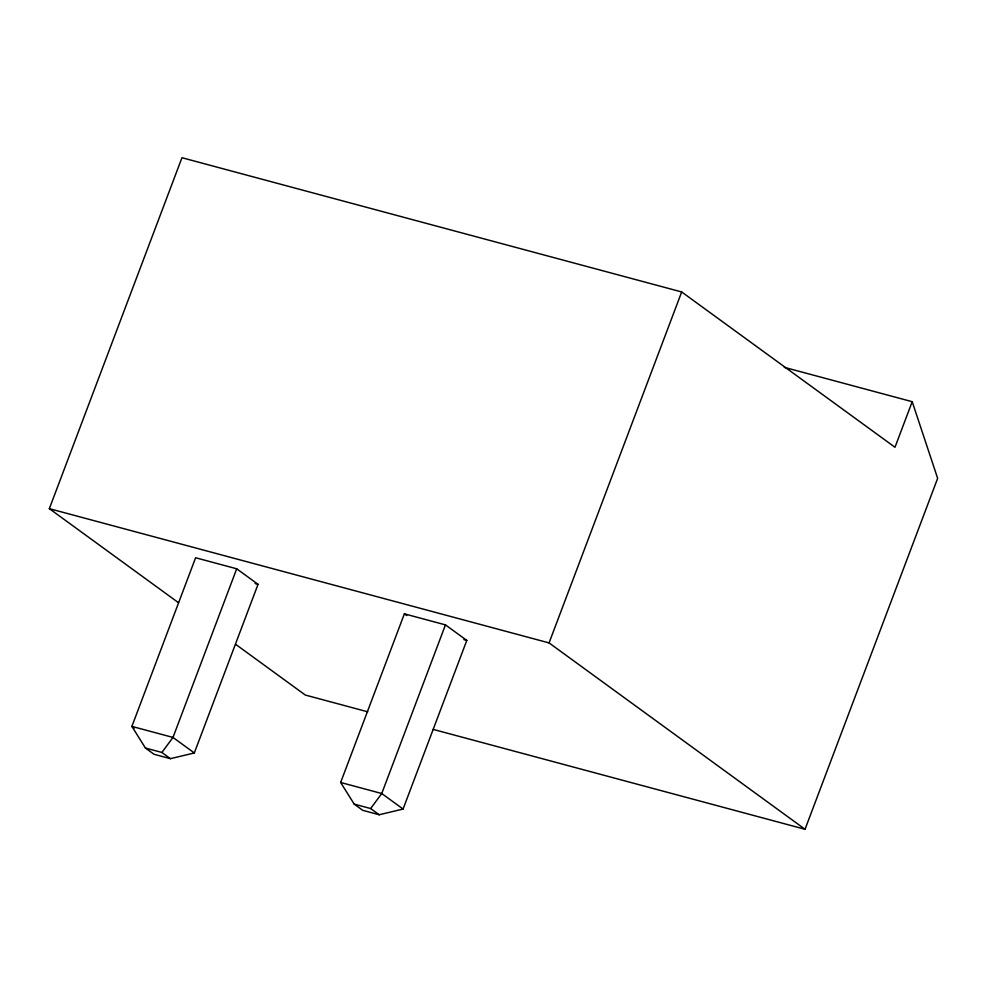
<?xml version="1.0" encoding="UTF-8"?>
<svg xmlns="http://www.w3.org/2000/svg" width="987" height="987" viewBox="0 0 987 987"><rect width="100%" height="100%" fill="white"/><g stroke="black" fill="none" stroke-linecap="round" stroke-linejoin="round"><path stroke-width="1.48" d="M178.573 602.761L49.35 508.663L181.966 157.723L681.684 291.955L894.987 447.271L912.21 401.697L784.307 367.337M236.707 568.796L172.984 737.437L161.893 752.452L145.447 748.047L131.888 726.395L195.611 557.754L236.707 568.796L258.039 584.329L194.316 752.97L170.418 758.67L153.984 754.253L145.447 748.047M340.651 782.481L404.374 613.84L445.47 624.882L466.802 640.415L403.078 809.044L379.181 814.756L362.747 810.339L354.21 804.121L340.651 782.481L381.747 793.523L403.078 809.044M445.47 624.882L381.747 793.523L370.656 808.538L354.21 804.121M912.21 401.697L937.65 478.337L805.034 829.277L549.068 642.907L681.684 291.955M49.35 508.663L549.068 642.907M255.102 583.539L258.039 584.329M463.865 639.625L466.802 640.415M367.781 711.824L305.316 695.045L235.733 644.375M433.219 729.405L805.034 829.277M404.374 613.84L406.743 615.567M370.656 808.538L379.181 814.756M194.316 752.97L172.984 737.437L131.888 726.395L134.257 728.122M161.893 752.452L170.418 758.67"/></g></svg>
